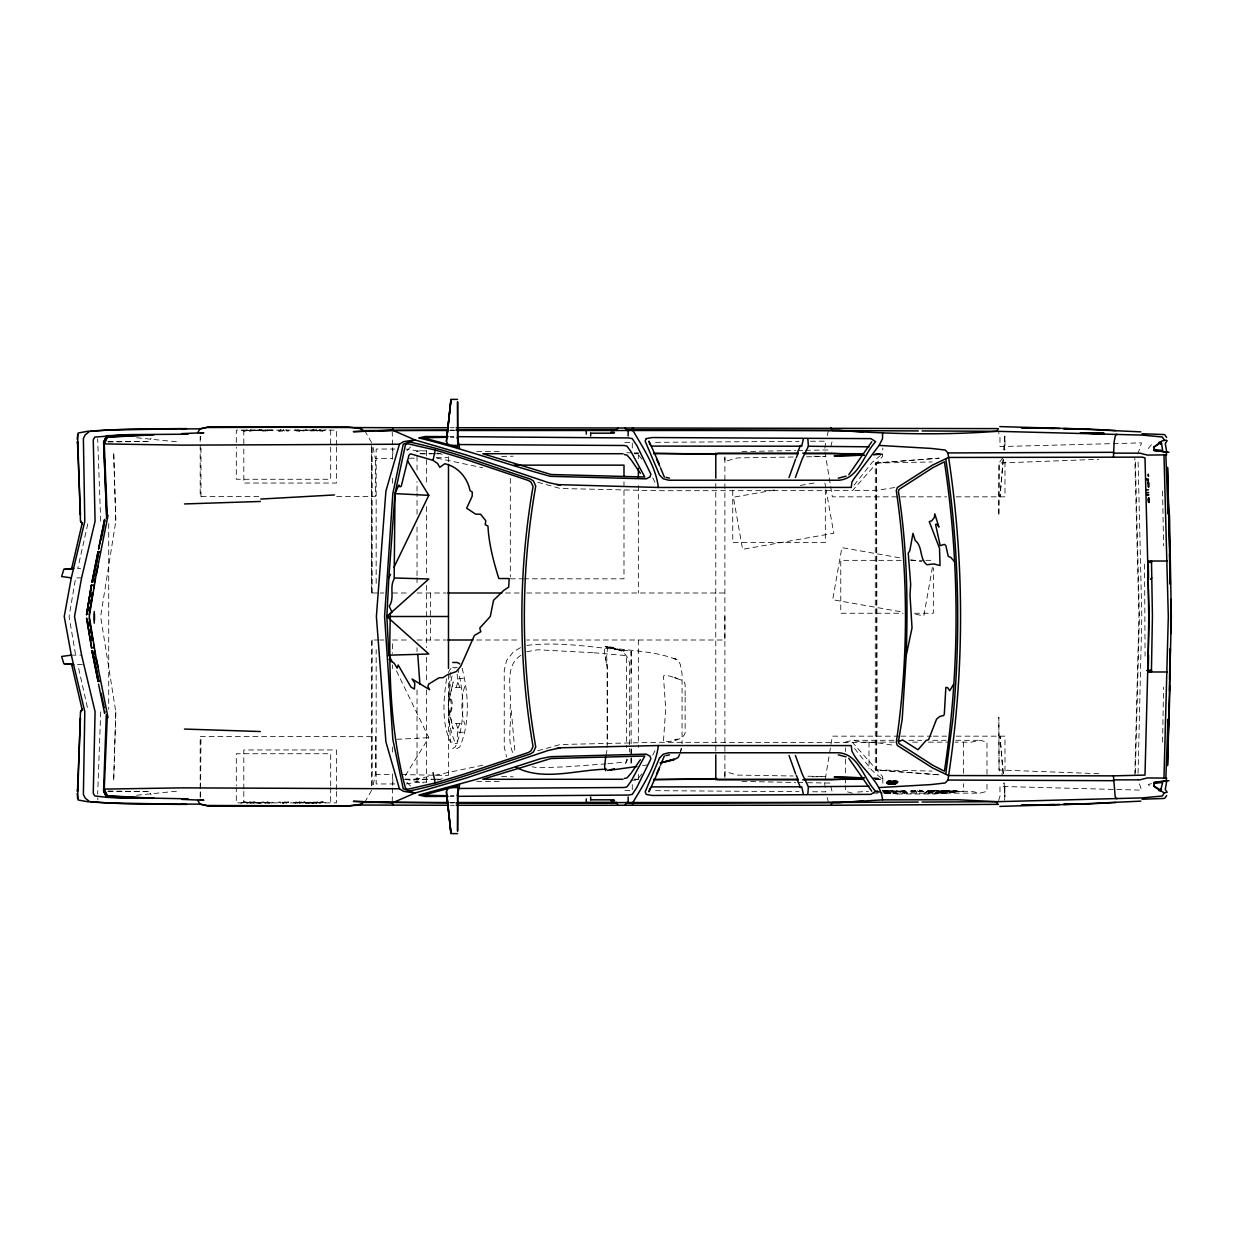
<?xml version="1.0" encoding="UTF-8"?>
<svg xmlns="http://www.w3.org/2000/svg" width="1233" height="1233" viewBox="0 0 1233 1233"><rect width="100%" height="100%" fill="white"/><g stroke="black" fill="none" stroke-linecap="round" stroke-linejoin="round"><path stroke-width="0.75" stroke-dasharray="5 3.75" d="M200.193 797.458L200.193 736.378L375.68 736.702L375.371 774.571L372.998 785.714M200.979 496.622L200.979 447.024M371.503 445.545L371.364 592.996L379.271 592.996M371.565 592.996L371.565 445.699M372.196 592.996L372.196 446.747M376.157 583.394L376.157 449.043L394.899 449.043M392.526 459.154L392.526 447.671M417.031 575.703L417.031 525.736M417.031 514.207L417.031 493.077M417.031 491.15L417.031 481.548M417.031 470.02L417.031 454.653M715.787 750.989L715.787 482.011M724.896 616.5L724.896 640.004L526.722 640.004M724.896 777.622L724.896 455.378M1144.578 564.175L1145.072 656.172M724.896 776.096L724.912 771.534L737.55 775.095L793.204 775.989M939.007 774.817L876.339 769.978L876.339 463.022L939.007 458.183M286.395 430.024L288.784 430.887L284.484 430.934L283.498 429.685L282.496 430.934C270.428 432.953 287.474 427.697 278.211 430.887M284.469 430.934L283.498 429.685L282.465 430.934M875.276 769.978L876.339 769.978L877.202 720.319L876.478 463.022L875.276 463.022L875.276 769.978L939.114 774.833M1162.58 742.004L1163.567 687.182M894.726 791.416L885.818 790.461L883.013 791.709C891.074 791.648 908.428 794.268 885.818 790.461M115.81 711.857L113.667 780.859L115.81 711.857L100.628 616.5L115.81 521.143L113.667 452.141L115.81 521.143M1134.807 775.079L1138.938 616.5L1134.807 457.921M1135.316 773.183L1139.4 616.5L1135.316 459.817M905.577 791.432L903.065 790.445M1138.059 773.368L1141.804 616.5L1138.059 459.632M905.901 791.401L904.529 790.615M100.705 711.857L97.669 794.052M450.292 672.509L448.519 703.673M200.517 796.703L200.979 736.378M1004.695 800.417L1004.987 783.217M629.4 751.976L629.678 748.508M1003.107 459.2L999.978 496.837L1003.292 459.508M1003.893 449.783L1004.695 432.583M1004.109 450.168L1004.987 436.621L1004.987 449.783M446.608 678.628C443.464 699.419 441.46 722.523 450.492 742.081L454.977 742.081C445.76 721.074 447.286 696.075 452.449 674.112M448.935 700.621L448.673 702.024L453.158 681.911L448.935 700.621C454.885 692.422 451.401 724.048 448.519 707.218M607.129 747.568L607.129 668.147L605.264 656.85L606.174 662.414C606.328 658.761 601.041 645.83 607.545 647.125L606.651 656.989L607.545 667.793L607.545 744.162M932.395 567.427L923.871 615.806L914.562 614.173M605.973 755.305L607.129 749.417M680.262 753.178L681.232 748.261M87.805 523.809L77.741 568.583L80.993 568.583M827.22 435.557L828.699 429.531M830.795 446.716L832.398 440.304M371.611 790.384L364.737 802.329M680.123 753.193L681.633 748.261M1137.874 454.021L1141.527 442.863L999.978 446.577L999.978 436.621L998.607 432.475M998.607 800.525L999.978 796.379L999.978 786.423L1141.527 790.137L1137.874 778.979M108.319 441.984L149.887 441.368L151.058 438.039M464.718 686.488C460.972 698.633 460.972 712.273 464.718 724.418M652.719 755.212L654.985 750.697M627.797 759.312L625.131 764.229L622.588 766.094M288.491 802.051L286.38 802.976M448.396 672.601L450.492 668.81L454.977 668.81M450.43 712.058L451.586 705.446L450.43 698.849M288.784 802.113L286.719 802.914M405.38 775.588L428.807 737.658L396.348 670.644M1002.568 457.921L999.069 463.022L998.838 515.795L999.069 463.022L1098.819 459.293M854.068 485.17L872.116 462.452L882.535 453.713L875.646 453.667M280.585 802.976L278.18 802.113L282.496 802.067L283.467 803.315L284.469 802.067L288.507 802.051M921.93 791.663C925.582 791.987 918.046 788.889 917.182 790.476L916.196 793.266M283.498 803.315L284.469 802.067M923.301 791.848C922.022 788.534 917.552 793.559 917.198 790.476L916.196 791.74C906.132 793.343 909.014 789.598 915.194 790.476L916.196 791.74L921.96 791.663M638.771 777.776L642.362 773.291M456.225 687.459L458.846 678.628L463.346 678.628M459.847 723.432L457.659 728.996L457.212 743.376L452.727 743.376M537.819 482.257L560.321 488.499L658.268 490.703L852.435 490.642L882.535 456.472L882.813 448.072M884.2 792.727L897.501 793.99L898.256 793.143M267.931 430.009L261.966 430.934L259.439 429.67M261.997 430.872L265.372 430.949M928.711 790.476L924.842 793.019L928.279 791.756L940.27 791.74L937.758 790.492L929.744 791.478L927.632 793.251L934.66 791.709L932.533 790.461L928.649 790.492M406.998 450.584L410.574 446.932M937.758 790.492L929.744 791.478L927.663 793.251L934.599 791.709L932.472 790.461L926.476 791.401L928.187 790.553M953.001 791.694C948.516 790.43 921.806 795.316 943.738 790.507M873.272 454.931L882.813 454.515L873.457 454.792M308.589 802.991L317.343 802.036L320.256 803.284M1151.452 444.666L1148.277 448.504L1151.452 449.351M943.692 790.507L949.364 791.709L936.833 793.251C941.318 790.553 948.069 789.12 952.955 791.694M246.708 429.716L249.667 430.964L258.375 430.009M249.652 430.964L261.304 429.947M939.638 791.463L936.833 793.251L949.364 791.709M520.85 655.324C503.187 666.791 512.404 691.59 510.108 708.775C512.08 723.91 506.085 741.495 514.099 755.29M944.401 791.478L955.852 790.43L958.873 791.663L941.596 793.204L944.293 791.447L952.585 790.538L957.594 791.725L941.904 793.251L944.863 791.463L954.172 790.615M941.92 793.251L944.863 791.463M295.951 430.934L299.773 430.949L301.885 429.701L299.835 430.949L293.778 430.024L295.411 430.872M265.08 803.3L267.176 802.051L273.187 802.914L271.815 802.205M520.542 647.633L513.36 651.825L506.547 660.595L504.251 670.49L504.251 747.059L506.547 756.954M271.846 430.795L273.187 430.086L267.191 430.949L265.049 429.701M259.439 803.33L262.182 802.036L269.935 803.053L265.372 802.051M905.531 791.987L907.534 793.019C900.753 790.63 879.684 790.538 902.648 791.478L904.76 793.251L897.763 791.709L903.08 790.445M316.696 429.716L313.845 430.949L305.923 430.163M250.299 803.284L253.104 802.051L260.995 802.822M308.604 430.009L317.251 430.918L320.256 429.716L317.297 430.964L305.692 429.947M246.708 803.284L249.652 802.036L261.304 803.053M877.773 790.492L874.814 791.725L878.297 792.064M323.154 430.98L322.214 430.872L326.159 429.747L323.154 430.98L311.702 429.932M240.82 803.253L243.826 802.02L255.277 803.068M537.819 750.743L560.321 744.501L658.268 742.297L875.862 742.528L894.68 745.456M676.455 739.338L674.621 739.908L678.119 738.814L677.364 739.014M437.545 780.027L444.759 777.9M894.68 487.544L875.862 490.472L852.435 490.642M845.422 742.096L852.342 740.293L897.747 740.293M884.277 793.143L980.05 793.143L986.986 791.324L986.986 783.756M295.473 802.128L293.778 802.976L296.644 802.02M927.37 791.863L924.889 793.019L926.846 791.432M482.673 765.231L433.184 775.665M913.283 791.386L911.172 790.476M265.388 430.949L269.919 429.947M267.191 430.949L271.722 429.947M295.226 803.053L299.773 802.051L301.885 803.3M295.273 803.053L299.835 802.051L296.583 802.02M301.623 802.051L297.076 803.053L305.044 802.067L299.018 802.991M929.774 791.478L934.337 790.476M935.385 793.143L942.459 791.971M986.986 774.293L986.986 742.096L980.05 740.293L971.25 742.143L955.113 742.143M857.629 792.033L868.525 791.293M416.122 451.632L423.366 450.153M262.012 430.009L260.918 430.194M414.904 779.287L431.35 776.019M304.952 802.991L313.891 802.051L316.696 803.284L313.845 802.051M526.691 651.764L537.727 649.776L593.72 652.766M774.339 490.01L733.404 497.223L742.59 549.332L833.77 533.257L826.233 490.457M800.402 485.417L817.14 482.457M260.995 430.178L253.119 430.949L250.299 429.716M406.15 783.957L417.031 782.2L426.649 782.107M942.474 790.63L937.666 791.447L950.042 790.461M1151.452 783.649L1148.277 784.496L1151.452 788.334M526.907 645.398C561.539 641.145 596.572 648.049 631.142 650.978L631.142 744.902M305.306 802.93L310.331 802.144M642.563 765.631L648.234 764.768M299.619 802.914L304.767 802.036M937.28 790.615L931.732 791.401M262.382 430.795L267.345 430.086M297.076 429.947L305.044 430.934L299.619 430.086M267.946 802.991L262.197 802.036M305.661 803.053L317.343 802.036M306.94 803.053L315.139 802.051M938.405 791.463L946.59 790.461M255.092 430.024L243.826 430.98L240.82 429.747M311.872 802.976L323.154 802.02L326.159 803.253M949.595 790.553L942.027 791.339M243.826 430.98L244.766 430.872M323.154 802.02L322.214 802.128M312.488 802.914L319.147 802.19M136.632 795.239L180.126 790.846M311.702 803.068L322.368 802.051L313.182 802.976M897.501 793.99L934.891 793.99L963.389 791.293L963.389 783.726M245.521 430.81L253.798 430.024M606.035 763.874L565.978 766.834L537.727 767.774L532.209 766.772M607.931 763.705L626.549 761.932L626.549 759.019M918.523 791.447L921.19 790.476M288.013 430.98L286.719 430.086M875.276 463.022L939.114 458.167M321.15 430.98L319.147 430.81M884.123 791.139C893.17 791.74 891.968 795.131 881.179 792.125M888.007 791.478L880.547 790.615M396.872 739.291L428.807 737.658M954.619 790.492L953.833 790.445M311.641 430.949L310.331 430.856M905.592 791.432L899.874 790.461L904.436 791.463M409.341 458.275L417.031 458.121M436.266 457.736L447.795 457.505M501.631 456.426L513.159 456.195M634.286 453.759L638.139 453.682M741.958 451.586L795.794 450.507M797.72 450.477L803.484 450.353M805.411 450.322L830.009 449.937M876.478 463.022L932.179 461.943M812.424 776.775L825.817 776.513L806.629 776.204M793.204 457.011L737.55 457.905L724.912 461.466L724.896 456.904M806.629 456.796L825.817 456.487L812.424 456.225M873.796 454.777L882.581 454.684M624.869 442.57L632.575 442.508M476.693 781.645L501.708 781.398M630.649 780.196L638.34 780.135L638.34 774.37M875.646 779.333L882.535 779.287L872.116 770.548L854.068 747.83M655.555 442.339L799.03 441.337M810.513 441.26L825.817 441.152L824.63 449.937L832.352 496.837L899.027 496.837M450.415 795.717L453.929 795.686M303.364 430.934L295.273 429.947M450.06 796.364L453.883 796.348M450.168 430.07L454.006 430.07M405.118 779.271L432.059 779.194M433.985 779.194L439.749 779.179M450.446 427.728L454.283 427.728M449.845 430.487L455.609 430.487M107.795 441.368L149.887 441.368M392.895 453.713L392.233 432.274M420.006 453.713L440.119 453.713M634.502 453.713L638.34 453.713M874.891 453.713L882.813 453.713M372.998 447.286L375.371 458.429L392.264 458.429M258.76 496.622L200.193 496.622L200.193 435.542M336.686 496.622L375.68 496.298L375.371 458.429M900.922 496.837L946.651 496.837M956.176 496.837L1004.987 496.837L1004.987 459.2M901.231 560.337L840.767 560.337L840.767 613.248L903.126 613.248M910.678 560.337L923.902 560.337M925.798 560.337L933.35 560.337M81.887 577.861L75.645 577.861L69.079 616.5L75.645 655.139M510.323 578.816L521.698 578.816M523.593 578.816L623.99 578.816L623.99 480.3M380.211 592.996L383.895 592.996M392.526 592.996L407.83 592.996M417.031 592.996L446.069 592.996M505.561 592.996L519.139 592.996M526.722 592.996L724.912 592.996M914.454 613.248L933.35 613.248L933.35 567.889M379.271 640.004L371.364 640.004L371.364 785.837M380.211 640.004L383.895 640.004M392.526 640.004L407.83 640.004M417.031 640.004L446.069 640.004M476.693 640.004L519.139 640.004M71.021 655.139L81.887 655.139M82.38 664.417L77.741 664.417L87.805 709.191M452.727 667.515L457.212 667.515M455.347 687.459L460.71 687.459M455.347 723.432L460.71 723.432M463.346 732.263L458.846 732.263L456.225 723.432M899.027 736.163L832.352 736.163L824.63 783.063L825.817 791.848L810.513 791.74M900.922 736.163L931.516 736.163M933.304 736.163L946.651 736.163M956.176 736.163L1004.987 736.163L1004.987 773.8M908.86 740.293L921.714 740.293M932.718 740.293L946.204 740.293M955.683 740.293L980.05 740.293M894.372 742.143L861.158 742.143L852.342 740.293M912.636 742.143L919.756 742.143M928.418 742.143L949.564 742.143M375.371 774.571L392.264 774.571M392.895 779.287L392.233 800.726M404.686 779.287L440.119 779.287M634.502 779.287L638.34 779.287M874.891 779.287L882.813 779.287M830.009 783.063L805.411 782.678M394.899 783.957L376.157 783.957L376.157 649.606M875.199 791.293L971.25 791.293L980.05 793.143M107.795 791.632L149.887 791.632L151.058 794.961M872.933 793.143L882.381 793.143M449.845 802.513L455.609 802.513M450.446 805.272L454.283 805.272M450.168 802.93L454.006 802.93M420.515 453.775L432.059 453.806M433.985 453.806L439.749 453.821M882.381 790.461L884.585 790.461M253.119 802.051L255.277 802.051M450.06 436.636L453.883 436.652M450.415 437.283L453.929 437.314M655.555 790.661L799.03 791.663M624.869 790.43L632.575 790.492M426.649 450.893L417.031 450.8L406.15 449.043M476.693 451.355L501.708 451.602M626.796 452.758L632.575 452.819M634.502 452.835L638.34 452.865M873.796 778.223L882.813 778.485L882.813 784.928M915.179 791.478L915.179 790.476L915.194 791.478L913.268 791.386M108.319 791.016L149.887 791.632M901.338 791.463L904.745 793.251M876.478 769.978L932.179 771.057M401.65 774.571L447.795 775.495M501.631 776.574L513.159 776.805M634.286 779.241L638.139 779.318M741.958 781.414L795.794 782.493M797.72 782.523L803.484 782.647M873.272 778.069L882.581 778.316M593.874 652.766L626.549 655.617L626.549 747.676M873.457 778.208L882.813 778.485L882.535 776.528L852.435 742.358M1098.819 773.707L999.069 769.978L998.838 717.205L999.069 769.978L1002.568 775.079M885.263 792.742L890.488 793.251L887.529 791.463L880.115 790.785M245.059 802.067L254.507 802.914M956.284 791.663L957.224 791.74M901.354 791.463L894.726 790.538M877.125 791.74L878.374 791.833M258.391 802.991L249.713 802.082L260.071 803.053M313.182 430.024L322.214 430.872M253.798 802.976L243.826 802.02M876.601 792.002L882.304 792.557M136.632 437.761L180.126 442.154M883.398 790.63L892.769 791.463L895.59 793.251L884.801 791.925M312.488 430.086L319.131 430.81M316.264 430.779L317.282 430.918M889.286 793.004L890.257 793.127M884.57 790.461L892.769 791.463L895.574 793.251M937.465 790.445L939.777 791.678M305.306 430.07L306.138 430.194M260.918 802.806L262.028 802.991M889.949 790.63L893.694 791.232M899.566 557.794L841.877 547.622L832.691 599.731L903.404 612.2M910.725 559.767L921.899 561.739M436.836 458.059L482.673 467.769M405.225 779.133L423.366 782.847M295.226 429.947L299.773 430.949M267.176 802.051L271.738 803.053M629.678 744.717L629.678 669.041C631.111 654.923 619.12 646.308 605.665 646.801L624.129 651.024L605.095 646.662C628.953 651.394 654.939 650.377 677.379 660.025L673.958 658.252L678.15 660.04L680.262 664.371L682.065 673.865L682.065 743.699M607.545 647.125L621.309 650.531M852.342 793.143L845.422 791.324L845.422 785.652M437.545 452.973L444.759 455.1M676.455 678.212L674.621 677.657L678.119 678.736L677.164 678.443M887.529 791.463L890.488 793.251M406.998 782.416L410.574 786.068M934.136 793.143L934.891 793.99M459.847 687.459L457.659 681.911L456.996 671.184M638.771 455.224L642.362 459.709M364.737 430.671L371.611 442.616M652.719 477.788L654.985 482.303M462.128 668.209C468.54 693.562 470.328 722.6 459.755 746.982L457.212 748.446L452.727 748.446L455.27 746.982C465.704 723.17 463.932 694.811 458.137 669.92M830.795 786.284L832.398 792.696M827.22 797.443L828.699 803.469M448.935 710.285L453.158 728.996L448.673 708.867L450.492 742.081M824.908 483.012L825.894 488.592M97.684 797.766L97.885 799.893M1003.292 773.492L999.978 736.163L1003.107 773.8M1004.109 782.832L1004.987 796.379L1003.893 783.217M511.263 710.347L515.07 753.286M200.517 436.297L200.702 439.549M100.705 521.143L97.669 438.948M1162.58 490.996L1163.567 545.818M631.142 652.673L631.126 651.579L631.142 672.648M917.182 790.476L917.182 791.478M963.389 742.143L963.389 774.278M869.003 742.143L869.003 768.606M845.422 747.784L845.422 751.575M845.422 759.143L845.422 776.189M845.422 778.069L845.422 783.756M825.324 489.655L825.324 542.566L732.741 542.566L732.741 489.655M638.34 454.792L638.34 458.63M638.34 485.494L638.34 592.996M638.34 640.004L638.34 747.506M632.282 443.001L632.282 448.365M632.282 784.635L632.282 789.999M510.323 478.404L510.323 576.921M448.488 456.734L448.488 462.498M448.488 674.251L448.488 776.266M430.394 592.996L430.394 640.004M426.464 450.846L426.464 485.432M426.464 506.547L426.464 575.703M426.464 585.305L426.464 647.695M426.464 657.297L426.464 682.265M426.464 689.956L426.464 782.154M417.031 577.614L417.031 585.305M417.031 647.695L417.031 651.533M417.031 689.971L417.031 782.2M392.526 478.265L392.526 485.91M392.526 643.842L392.526 653.398M392.526 664.864L392.526 668.687M392.526 747.09L392.526 754.735M392.526 773.846L392.526 785.329M372.196 640.004L372.196 786.253M336.393 445.252L336.393 430.132L236.304 430.132L236.304 445.252M336.393 447.132L336.393 483.043L243.81 483.043L243.81 447.132M336.393 789.644L336.393 749.957L243.81 749.957L243.81 789.644M336.393 791.54L336.393 802.868L236.304 802.868L236.304 787.748M330.691 430.132L330.691 445.252M330.691 447.132L330.691 479.267L236.304 479.267L236.304 447.132M330.691 785.868L330.691 753.733L236.304 753.733L236.304 785.868M330.691 787.748L330.691 802.868M243.81 430.132L243.81 445.252M243.81 791.54L243.81 802.868M108.72 523.532L108.72 709.314M631.142 757.617L631.142 764.876L631.142 757.54M631.142 748.523L631.142 755.798L631.142 748.508M685.116 697.215L685.116 733.111C682.527 740.601 670.058 741.85 663.446 741.495L665.697 708.775L663.446 676.069L665.126 675.237L670.151 676.177L683.806 680.97L685.116 684.438L685.116 697.215M955.868 790.43L954.912 790.538L955.868 790.43M282.48 803.053L282.465 802.067L282.496 803.053"/><path stroke-width="1.5" d="M457.905 788.272L457.582 831.181L457.489 794.992M1113.461 775.865L948.516 775.542L932.487 767.882L897.316 745.456L896.283 742.405C908.521 659.301 908.521 573.699 896.283 490.595L897.316 487.544L932.487 465.118L948.516 457.458L1142.436 457.135L1144.995 457.921L1149.141 616.5L1144.995 775.079L1113.461 775.865L1115.156 796.487L1116.127 798.568L1142.39 797.905L1162.457 795.979L1164.152 792.865L1155.213 787.394L1153.918 785.853L1154.242 782.4L1166.187 780.736L1166.464 779.009M1148.678 484.245L1148.509 482.134M389.181 659.408L394.267 663.354L397.18 668.178L398.151 665.003L410.943 687.043L414.411 689.093L414.797 683.19L412.084 679.013L429.608 689.709L427.866 686.319L428.714 684.084L438.994 677.811L443.032 677.641L447.379 674.744L456.364 671.569L460.772 666.19L474.397 635.488L480.793 631.712L479.776 628.044L490.287 616.5L493.539 600.301L503.881 590.268L508.705 587.093L509.167 578.524L498.826 578.524C493.524 561.524 488.838 543.845 487.96 526.09L485.216 524.657L485.787 520.742L480.577 514.253L475.661 514.161L466.66 508.212L472.177 496.205L472.27 492.029L470.035 490.626C467.446 477.664 457.89 466.629 444.789 463.747L439.749 467.338L437.607 463.485L433.045 460.341L410.604 453.836L408.94 455.208L401.249 486.264L399.954 486.819L398.86 485.047L394.992 493.616L394.175 578.94C389.089 587.417 395.053 597.913 389.212 606.266L391.924 612.061L390.414 613.171C388.518 671.384 390.337 731.184 405.426 788.134L407.614 789.29L435.218 782.97L463.901 774.201L528.448 752.484L530.961 750.866L533.057 746.551C518.137 660.518 518.137 572.482 533.057 486.449L530.961 482.134L528.448 480.516L463.901 458.799L435.218 450.03L407.614 443.71L405.426 444.866L394.992 493.616L388.873 577.83L386.838 616.5L388.873 655.17L392.186 662.044M1149.048 502.478L1148.802 497.962M1148.54 476.339L1148.262 474.797M1148.555 655.247L1148.262 670.86L1151.53 670.521L1147.075 670.521L1151.468 670.521M1166.726 778.254L1163.983 778.1L1168.314 616.5L1163.983 454.9L1166.726 454.746M1148.817 501.199L1148.802 500.336M1169.485 679.213L1170.148 648.805M1170.718 622.203L1170.718 610.797M1169.485 690.619L1170.394 648.805M1170.734 633.608L1170.734 599.392M104.574 519.817L98.717 548.87M77.34 789.875L77.463 791.509L80.438 718.192L80.16 719.825M906.193 655.648C908.027 600.903 907.056 545.556 898.41 491.412L899.104 489.393L932.872 467.677L944.416 461.82C959.937 564.19 959.937 668.81 944.416 771.18L932.872 765.323L899.104 743.607L898.41 741.588L902.217 719.132L906.193 655.648L912.019 627.905L909.985 594.815L910.678 584.38L908.228 553.108L909.8 550.797L912.975 533.365L915.256 540.563C923.07 546.681 919.124 558.765 926.892 564.745L933.874 563.928L940.039 565.562L939.515 548.238L929.266 521.651L931.794 520.711L934.352 517.49L934.799 513.868L938.93 527.077L937.095 524.164L935.57 524.349L940.209 545.649L944.386 544.37L945.85 545.602L948.239 556.391L950.766 557.378L954.311 561.447M1165.863 778.254L1167.99 719.132M1167.034 762.996L1167.235 757.278M1168.283 728.672L1168.622 719.132M77.587 798.506L80.469 711.857L82.118 709.499L71.653 664.417L73.533 664.417L65.102 663.786L73.533 664.417M188.079 798.814L106.577 797.319L103.557 790.8L106.315 714.57M188.079 434.186L127.97 434.617L94.771 437.083L93.261 439.734L95.08 521.328L81.594 577.861L74.519 616.5L81.594 655.139L95.08 711.672L93.261 793.266L94.771 795.917L106.577 797.319L154.217 798.29L107.394 795.747L104.25 789.089L107.225 717.96L108.026 717.606L95.665 655.524L89.285 616.5L95.665 577.476L108.026 515.394L107.209 514.993L106.315 518.43M632.683 805.288L632.282 802.513L632.452 803.284L839.719 802.483L882.581 799.863C880.716 780.566 859.863 768.205 851.895 750.989L851.279 745.595L658.36 745.533C655.833 766.71 642.825 785.421 632.452 803.284L626.703 803.284M1148.262 499.427L1148.57 502.401L1148.509 497.67M1113.461 457.135L1114.154 441.738L1115.156 436.513L1116.127 434.432L1117.345 434.448M447.856 788.642L446.408 791.74L450.97 832.984L446.916 795.732L423.073 795.177L451.756 787.579L457.952 787.579L457.443 795.67L459.585 784.882M807.892 793.744L808.386 786.746L802.19 773.97L795.393 755.505M73.672 568.583L65.102 569.214L73.533 568.583L71.653 568.583L82.118 523.501L80.469 521.143L77.587 434.494M446.408 441.26L450.97 400.016L446.408 441.26L447.856 444.358L458.029 447.086M104.574 519.941L104.975 521.605M879.083 787.579L931.3 784.573L945.249 782.955L947.93 780.057C964.761 671.815 964.761 561.185 947.93 452.943L945.249 450.045L931.3 448.427L879.083 445.421L854.068 478.62L851.895 482.011L851.279 487.405L658.36 487.467L556.653 484.584M945.696 774.432L952.878 719.132C961.154 632.359 958.858 544.739 945.696 458.568M1153.61 785.791L1160.685 790.137L1162.673 782.446L1161.717 782.446M605.68 757.108L604.571 766.448L605.665 770.748M1148.694 486.434L1148.54 484.122M86.51 614.681L91.381 585.166M377.437 430.918L392.233 430.487L392.895 427.728L448.535 427.728M1166.757 780.736L1165.277 789.459L1167.142 792.249L1164.152 792.865M89.146 614.681L92.937 592.549M93.569 588.85L94.201 585.166M88.822 610.982L89.454 607.299M90.086 603.615L90.718 599.916M91.365 596.233L91.997 592.549M186.676 428.575L106.562 430.163L89.577 431.396L85.139 434.941L83.382 438.501L84.8 521.328L71.314 577.861L64.239 616.5L71.314 655.139L84.8 711.672L83.382 794.499L85.139 798.059L89.577 801.604L106.562 802.837L186.676 804.425M92.86 582.146L98.84 551.644M92.105 582.146L98.162 551.644L99.935 551.644M97.962 551.644L91.951 582.146L94.325 573.175M96.112 564.205L97.9 555.235M98.532 548.87L104.589 519.463M94.725 582.146L95.45 578.554M96.189 574.963L98.023 565.993M106.716 515.933L103.649 442.277L106.577 435.681L154.217 434.71L107.394 437.253L104.25 443.911L107.225 515.04M433.045 460.341L435.218 450.03M101.121 539.777L104.204 525.243M107.225 717.96L106.577 716.681M803.284 439.21L801.743 446.207L651.378 446.115M649.776 788.457L649.005 791.848L659.162 769.269M998.314 428.652L996.834 431.303C944.617 435.249 891.968 434.139 839.719 430.517L626.703 429.716M560.414 485.201L548.115 482.519L466.105 454.931L414.904 439.919L403.515 441.676L399.43 444.234L385.914 491.073L376.389 616.5L385.914 741.927L399.43 788.766L403.515 791.324L414.904 793.081L466.105 778.069L548.115 750.481L560.414 747.799L658.36 745.533M1148.339 475.876L1148.293 474.15M1148.308 486.819L1148.247 485.941M71.868 568.583L63.869 569.214L61.65 576.551L71.314 577.861M104.975 711.395L104.574 713.059M789.028 477.495L795.67 459.03M795.393 477.495L802.19 459.03L808.386 446.254L807.892 439.256M77.201 793.682L78.172 800.001L88.637 801.897M616.747 430.425L617.825 427.666M797.073 453.744L800.479 445.421M660.503 765.184L664.356 755.937M625.054 805.334L626.287 802.575M796.333 457.551L798.337 453.143M656.48 773.97L659.825 766.649M388.873 577.83L390.537 574.393M393.851 567.519L428.807 495.342L407.322 460.572M679.553 754.627L678.15 757.509L673.434 759.96L660.333 762.95L673.958 759.297L660.333 762.95M892.831 781.645L894.249 781.814L892.677 781.568A4.886 1.649 -2.8 0 0 890.95 781.753L889.933 781.907M879.083 445.421L882.535 438.717L882.581 433.137M871.731 441.799L848.782 474.69M890.334 781.614C886.435 781.707 892.338 784.758 894.48 783.063M953.463 684.423L949.78 690.742L947.73 687.706L945.85 687.398L944.324 714.03L943.723 715.541L939.839 716.45L936.571 719.132L928.588 739.708L926.075 740.509L917.969 749.772L902.618 739.97L898.41 741.588M197.619 432.814L200.1 428.868L208.423 426.926L392.895 427.728M640.359 759.728L631.034 773.291L626.965 777.946L624.33 778.485M1164.923 798.09L1166.634 795.501M82.349 709.499L80.684 711.857L82.364 709.314M1160.623 444.327L1161.517 443.325L1160.546 442.832L1153.61 447.209M1075.145 804.193L1140.802 801.142M1150.358 579.31L1151.745 577.753M891.444 781.398L889.409 781.83L892.199 781.26M1160.453 443.341L1161.363 442.37L1160.53 441.923L1158.681 442.555M388.873 655.17L428.807 654.014L386.838 616.5L428.807 578.986L394.575 577.984M181.081 804.101L200.1 804.132L208.423 806.074L346.411 805.997L359.512 805.041L363.643 802.406L447.933 802.513M1142.082 433.769L1164.122 434.54M889.347 783.926C885.479 783.695 887.19 780.458 890.072 780.89M359.512 427.959L363.643 430.594L448.242 430.086M894.249 780.72C898.379 780.921 899.088 783.094 894.033 780.72M103.557 790.8L106.685 797.258M894.31 782.847L892.23 783.309M894.326 783.047C894.357 780.119 893.601 781.892 894.557 781.552M887.082 782.554L887.406 781.861M897.701 781.753C898.194 783.433 891.736 785.205 897.1 782.277M632.683 427.712L632.282 430.487L632.452 429.716C642.825 447.579 655.833 466.29 658.36 487.467M373.722 431.026L353.362 431.642L392.603 430.194L414.904 439.919L403.253 444.219L392.834 493.539L384.588 616.5L392.834 739.461L403.253 788.781L414.904 793.081L392.603 802.806L353.362 801.358L373.722 801.974M1164.122 798.46L1142.082 799.231M889.209 781.136L888.484 781.044M894.418 782.123L895.543 781.753L888.269 782.061L889.409 782.339M889.178 781.013L889.841 780.905M1166.757 452.264L1165.277 443.541L1167.142 440.751L1166.064 440.166L1161.902 440.982L1153.918 447.147L1154.242 450.6L1168.961 452.264M895.512 783.726L888.592 784.034M482.797 779.256L551.043 758.495L644.813 756.014L631.034 781.321L626.965 786.854L624.33 787.502L459.354 788.442M1075.222 428.884L1140.802 431.858M451.756 787.579L458.029 785.914M838.317 478.173L846.054 476.138M868.941 786.192L808.386 786.746M607.545 770.425L614.419 768.714M665.943 755.659L669.488 754.827M408.108 791.216C450.014 782.878 489.794 766.926 530.39 753.98L533.473 751.976L535.739 746.874C520.542 660.641 520.542 572.359 535.739 486.126L533.473 481.024L530.39 479.021C489.794 466.074 450.014 450.122 408.108 441.784M892.214 783.109L891.166 783.371M894.634 783.649L887.668 783.741L886.681 782.708M104.25 789.089L182.237 787.856L399.43 788.766M1153.841 783.556L1161.84 782.446M1153.934 782.601L1162.827 781.491M200.301 433.415L203.815 432.721L181.698 433.615M88.637 431.103L78.172 432.999L77.201 439.318M1103.52 434.155L1086.643 433.199L1104.429 433.446L1096.491 434.062C1090.249 433.399 1103.458 433.03 1096.569 433.43M456.195 805.272L830.98 805.257L832.075 802.467L918.292 802.067M556.653 748.416L560.414 747.799M636.891 766.51L610.273 770.193M1092.854 433.307L1097.37 434.062M361.685 804.163L348.585 805.966L206.836 805.488L200.1 804.132L197.619 800.186M606.651 769.222C577.09 769.592 543.722 781.537 516.226 767.404M1099.898 433.384L1098.31 433.399L1101.87 434.124L1098.264 434.062L1103.165 434.078L1094.719 434.031L1095.628 434.047M1098.387 433.415L1099.898 433.985L1097.879 434.062M611.029 800.849L614.496 800.679M1087.953 433.153L1079.969 433.168L1087.722 433.153M1101.547 433.569L1103.103 433.477L1100.252 434.093L1103.52 433.554L1101.978 434.17M863.239 778.1L831.489 779.811L802.729 779.811M863.239 801.173L839.719 802.483L626.518 802.513M90.548 430.964L127.878 429.084L181.004 428.622M1089.433 433.23L1090.851 433.199L1089.309 433.199M1099.035 434.001L1097.863 433.477M830.98 805.257L998.314 804.348M1093.378 433.276L1094.75 434.016M260.749 499.057L334.451 494.942M1088.647 803.947L1115.896 802.452M1091.822 433.292L1090.974 433.276L1092.268 433.215M1095.413 433.322L1097.694 433.322L1095.721 433.353M149.887 798.013L152.229 798.306L107.194 796.102L104.543 790.954L103.973 791.632L106.716 797.073L128.109 797.859M1085.78 433.107L1085.04 433.107M888.669 782.107L895.143 781.83M1100.144 433.43L1103.088 433.477L1101.716 433.384M128.109 435.141L106.716 435.927L103.973 441.368L104.543 442.046L107.194 436.898L152.229 434.694L149.887 434.987M184.503 503.943L260.363 501.461M882.581 799.863L957.779 799.739L996.834 801.697L1117.345 798.552M1100.637 433.461L1101.023 433.384M864.102 455.069L834.171 455.948L863.963 455.177M1150.512 561.046L1151.499 561.015L1152.423 616.5L1151.422 671.985L1148.077 672.339L1148.74 616.5L1147.8 561.277L1150.42 561.046M999.824 806.397L1088.785 803.839L1063.678 804.348M1151.53 562.479L1148.262 562.14L1148.555 577.753M1054.138 804.548L1021.386 805.211L1059.779 804.517M1146.567 479.005L1148.308 478.974M1146.736 479.868L1148.462 479.837M1146.736 489.871L1148.462 489.84M1146.921 492.661L1148.647 492.522M1146.813 494.495L1148.54 494.464M1147.014 495.019L1148.755 494.988M653.644 779.842L716.774 778.624M1063.632 804.44L1088.6 803.978M1163.983 454.9L1147.322 455.069L1139.878 453.143L1113.399 453.143M947.93 452.943L1113.461 452.311M448.165 796.379L425.246 796.487L418.819 795.069L476.832 779.256L540.701 758.634L550.396 756.677L646.292 754.149L650.068 756.199L650.87 758.85L636.783 787.579L632.267 794.36L628.722 795.054L457.705 796.333M922.114 802.051L996.834 801.697L997.589 804.394M399.43 444.234L182.237 445.144L104.25 443.911M181.081 428.899L200.1 428.868L206.836 427.512L348.585 427.034L361.685 428.837M455.917 430.07L617.101 429.747M457.566 399.384L450.893 399.384L446.916 437.268L423.073 437.823L447.856 444.358M456.195 427.728L997.589 428.606M392.233 430.487L447.933 430.487M457.535 430.487L839.719 430.517L863.239 431.827M590.592 433.184L614.111 433.184M451.756 445.421L457.952 445.421L457.443 437.33L459.585 448.118M1162.827 451.509L1153.934 450.399M1163.89 452.264L1166.187 452.264L1166.464 453.991M717.298 453.189L797.011 453.189M802.729 453.189L831.489 453.189L863.239 454.9M484.384 453.713L622.958 453.713M653.644 453.713L796.564 453.713M804.193 453.713L863.424 453.713M514.115 465.149L623.99 465.149L623.99 476.508M1169.655 547.421L1167.512 467.369L1170.394 584.195M1151.329 561.015L1167.219 561.015M91.658 585.166L93.261 585.166M447.826 592.996L501.831 592.996M386.838 616.5L448.488 616.5M447.826 640.004L472.994 640.004M91.658 647.834L93.261 647.834M71.314 655.139L61.65 656.449L63.869 663.786L71.868 664.417M452.727 662.46L457.212 662.46L459.755 663.924M1151.329 671.985L1167.219 671.985M94.325 659.825L91.874 650.854L98.023 681.356L99.935 681.356M1170.025 685.579L1167.512 765.631L1171.35 616.5L1169.485 514.901M484.384 779.287L622.958 779.287M653.644 779.287L796.564 779.287M804.193 779.287L863.424 779.287M717.298 779.811L797.011 779.811M1113.399 779.857L1139.878 779.857L1147.322 777.931L1163.983 778.1M1163.89 780.736L1168.961 780.736M590.592 799.816L614.111 799.816M457.535 802.513L616.916 802.513M359.512 805.041L448.535 805.272M268.624 806.228L299.573 806.228M457.566 833.616L450.893 833.616L446.408 791.74M1113.461 780.689L947.93 780.057M448.242 802.914L377.437 802.082M455.917 802.93L617.101 803.253M918.292 430.934L832.075 430.533L830.98 427.743M922.114 430.949L996.834 431.303L1098.218 433.954M448.165 436.621L425.246 436.513L418.819 437.931C463.3 448.581 506.347 464.44 550.396 476.323L646.292 478.851L650.068 476.801L650.87 474.15L636.783 445.421L632.267 438.64L628.722 437.946L457.705 436.667M459.354 444.558L624.33 445.498L626.965 446.146L631.034 451.679L644.797 477.017L551.043 474.505L482.797 453.744M808.386 446.254L868.941 446.808M181.004 804.378L127.878 803.916L90.548 802.036M1095.675 433.461L1097.231 433.461M614.496 432.321L611.029 432.151M1059.779 428.483L1021.371 427.759L1054.138 428.452M1063.632 428.56L1088.6 429.022M1063.678 428.652L1088.785 429.161L999.824 426.603M653.644 453.158L716.774 454.376M1102.04 434.062L1142.39 435.095L1162.457 437.021L1164.152 440.135M863.963 777.823L834.171 777.052L864.102 777.931M184.503 729.057L260.363 731.539M181.698 799.385L203.815 800.279L200.301 799.585M394.992 493.616L428.807 495.342M1088.647 429.053L1115.819 430.564M891.906 783.171L889.486 783.047M895.081 780.843L894.927 780.766M651.378 786.885L801.743 786.793L803.284 793.79M1153.841 449.444L1162.673 450.554L1161.517 443.325M624.33 454.515L626.965 455.054L631.034 459.709L640.359 473.272M665.943 477.341L669.488 478.173M838.317 754.827L846.054 756.862M1158.681 790.445L1160.53 791.077L1161.363 790.63L1160.453 789.659M392.895 805.272L392.233 802.513M103.649 442.277L106.577 516.319M1160.623 788.673L1161.517 789.675M82.364 523.686L80.684 521.143L82.349 523.501M848.782 758.31L871.731 791.201M1148.786 501.045L1148.493 498.024M1164.923 434.91L1166.634 437.499M656.48 459.03L659.825 466.351M796.333 775.449L798.337 779.857M625.054 427.666L626.287 430.425M660.503 467.816L664.356 477.063M659.162 463.731L649.005 441.152L649.776 444.543M797.073 779.256L800.479 787.579M616.747 802.575L617.825 805.334M1148.617 483.875L1147.954 480.469M795.67 773.97L789.028 755.505M101.121 693.223L104.204 707.757M433.045 772.659L435.218 782.97M98.532 684.13L104.574 713.183M94.725 650.854L95.45 654.446M96.189 658.037L98.023 667.007M96.112 668.795L97.9 677.765M92.105 650.854L98.162 681.356M92.86 650.854L98.84 681.356M1148 482.535L1148.724 487.22M89.146 618.319L92.937 640.451M93.569 644.15L94.201 647.834M88.822 622.018L89.454 625.701M90.086 629.385L90.718 633.084M91.365 636.767L91.997 640.451M86.742 618.319L91.612 647.834L86.51 618.319M417.771 654.476L419.898 684.423M80.16 513.175L80.438 514.808L77.463 441.491L77.34 443.125M1167.034 470.004L1167.235 475.722M1168.283 504.328L1168.622 513.868M1165.863 454.746L1167.99 513.868M1169.485 553.787L1170.148 584.195M1102.78 434.17L1102.394 433.384L1102.379 434.17M1102.518 433.384L1102.518 434.17M1101.516 433.369L1101.562 434.155M457.905 444.728L457.582 401.819L457.489 438.008M715.787 453.189L715.787 478.157M715.787 754.843L715.787 779.811M638.34 468.232L638.34 477.818M628.152 430.425L628.152 435.943M628.152 797.057L628.152 802.575L586.276 802.575L586.276 798.907M590.669 433.184L590.669 435.943M590.669 797.057L590.669 799.816M586.276 430.425L586.276 434.093M448.488 464.425L448.488 668.471M94.479 613.957L94.479 620.43M94.201 611.522L94.201 623.158M91.442 585.166L86.618 614.681L91.612 585.166M659.47 758.079L645.152 791.863L646.262 794.422L652.195 795.455L870.883 794.376L875.646 791.324C863.639 778.701 859.093 754.596 839.087 752.777L668.687 752.777L663.215 754.226L659.47 758.079M646.262 438.578L645.152 441.137L659.47 474.921L663.215 478.774L668.687 480.223L839.087 480.223C859.093 478.404 863.639 454.299 875.646 441.676L870.883 438.624L652.195 437.545L646.262 438.578M894.757 783.464L893.91 783.803L894.757 783.464M889.841 784.142L889.841 784.142M1082.589 433.076L1083.992 433.107L1080.863 433.076L1082.543 433.076M891.151 784.049L890.18 783.818L891.151 784.049M887.113 783.248L887.113 783.248"/></g></svg>
